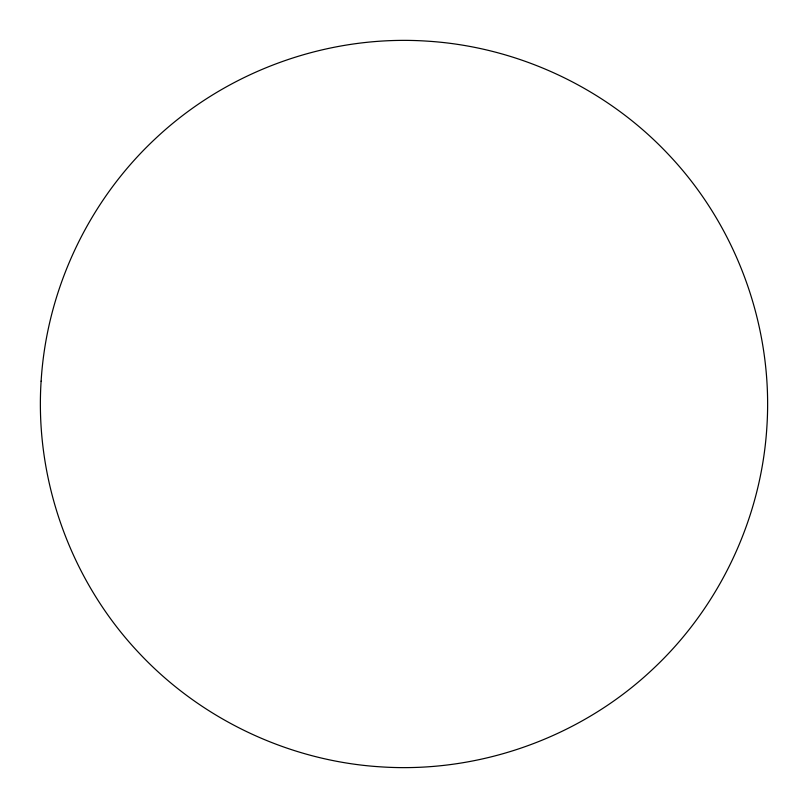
<?xml version="1.0" encoding="UTF-8"?>
<svg xmlns="http://www.w3.org/2000/svg" width="808" height="808" viewBox="0 0 808 808"><rect width="100%" height="100%" fill="white"/><g stroke="black" fill="none" stroke-linecap="round" stroke-linejoin="round"><path stroke-width="1.21" d="M41.117 381.174C34.613 480.134 70.852 580.79 138.946 652.904C201.475 719.726 289.83 761.298 381.174 766.883C480.134 773.387 580.79 737.149 652.904 669.054C719.726 606.525 761.298 518.17 766.883 426.826C773.387 327.866 737.149 227.21 669.054 155.096C606.525 88.274 518.17 46.702 426.826 41.117C327.866 34.613 227.21 70.852 155.096 138.946C88.274 201.475 46.702 289.83 41.117 381.174"/></g></svg>
